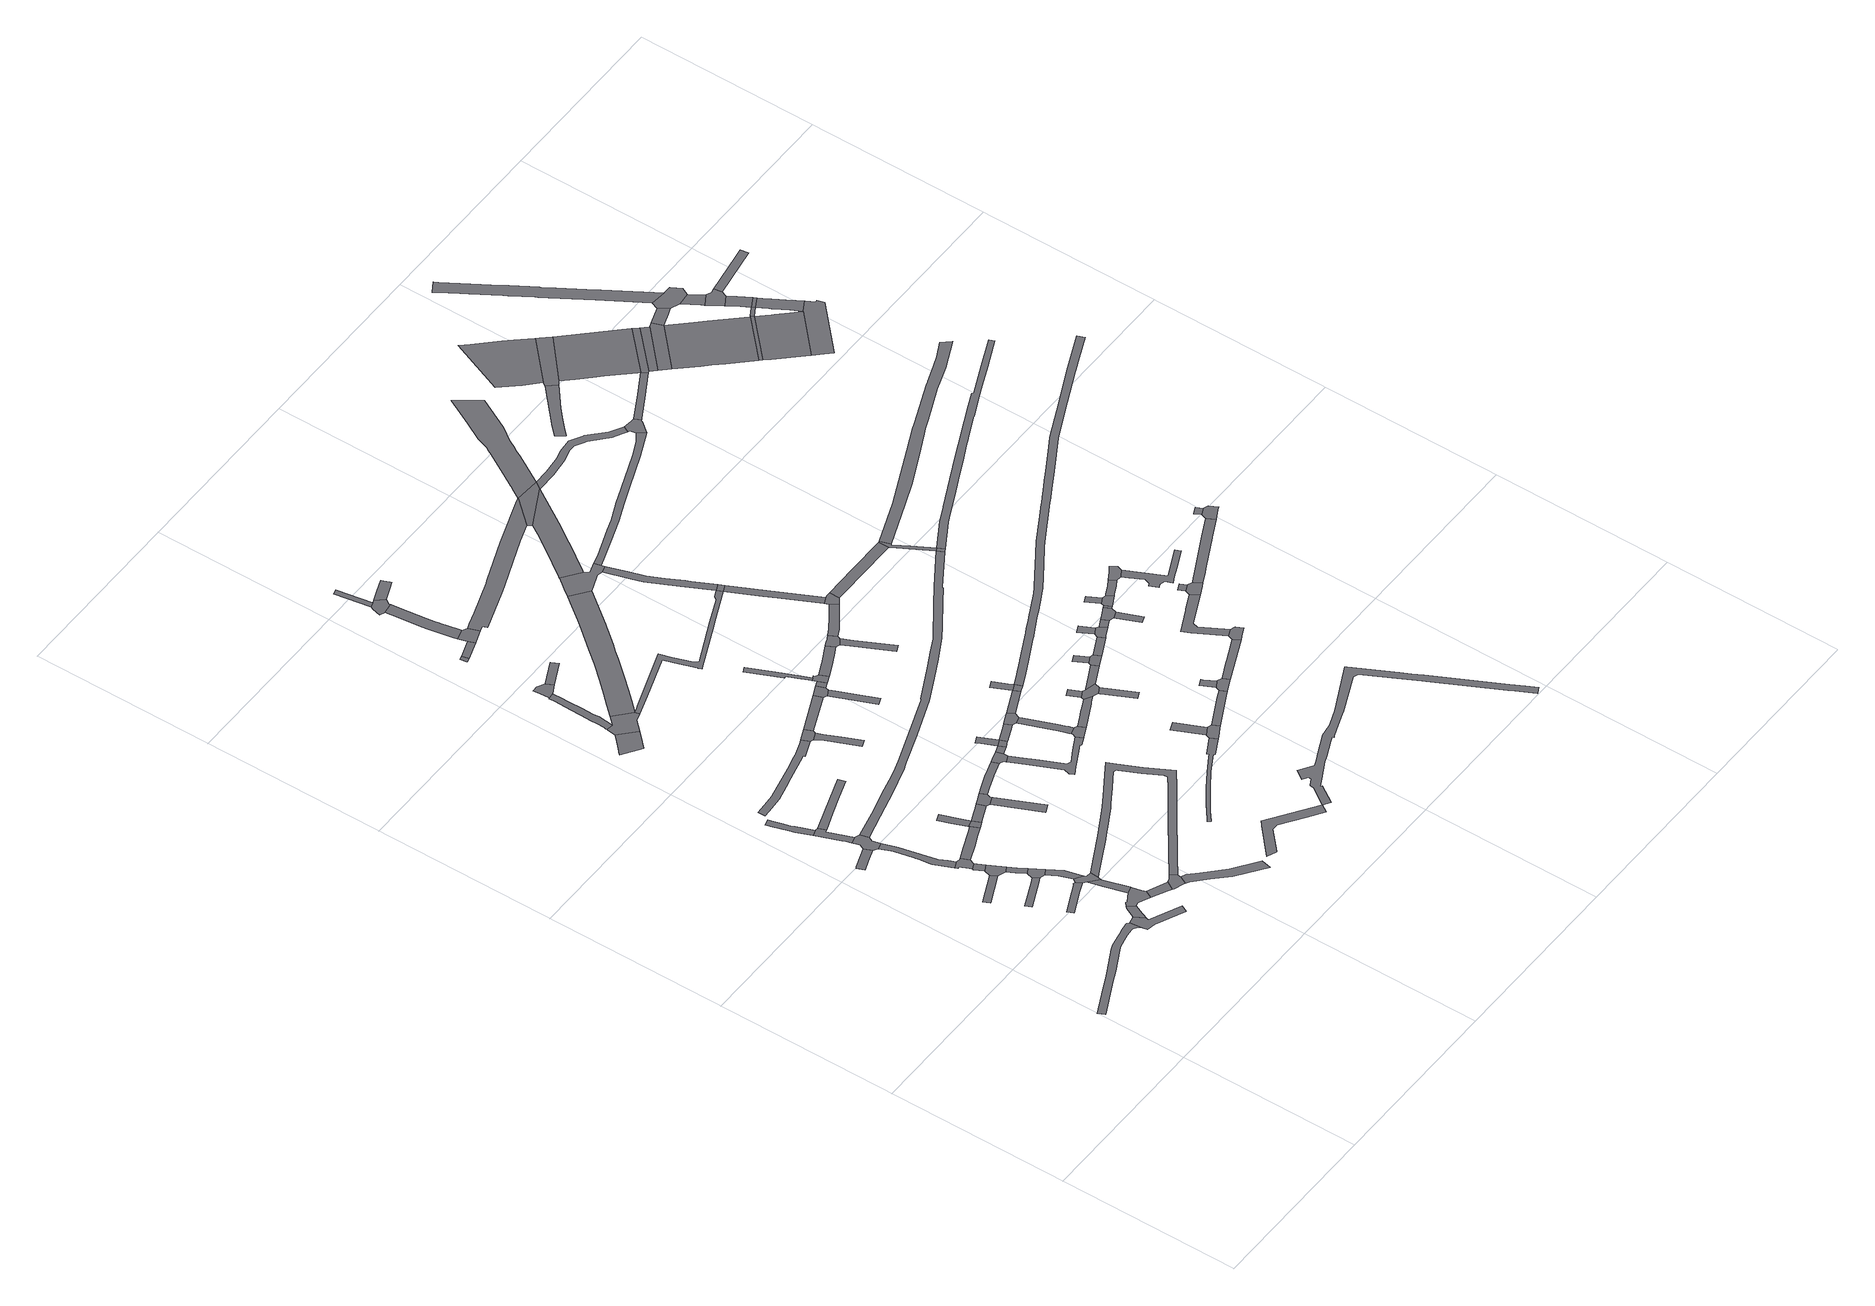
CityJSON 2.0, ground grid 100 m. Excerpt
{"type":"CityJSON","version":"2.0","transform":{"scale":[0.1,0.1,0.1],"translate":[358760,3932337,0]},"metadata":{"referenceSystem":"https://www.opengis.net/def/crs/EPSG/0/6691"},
"CityObjects":{
"road1":{"type":"Road","attributes":{"RoadStructureAttribute.sectionType":"1"},"geometry":[{"type":"MultiSurface","lod":"1","boundaries":[[[0,1,2,3,4,5,6,7,8,9,10,11,12,13,14,15,16,17,18,19,20,21,22,23,24]]]}]},
"road2":{"type":"Road","geometry":[{"type":"MultiSurface","lod":"1","boundaries":[[[25,26,27,28,29,30]]]}]},
"road3":{"type":"Road","attributes":{"RoadStructureAttribute.sectionType":"1"},"geometry":[{"type":"MultiSurface","lod":"1","boundaries":[[[31,32,33,34]]]}]},
"road4":{"type":"Road","attributes":{"RoadStructureAttribute.sectionType":"1"},"geometry":[{"type":"MultiSurface","lod":"1","boundaries":[[[35,36,37,38,39,40]]]}]},
"road5":{"type":"Road","attributes":{"RoadStructureAttribute.sectionType":"1"},"geometry":[{"type":"MultiSurface","lod":"1","boundaries":[[[41,42,43,44,45,46,47,48,49]]]}]},
"road6":{"type":"Road","attributes":{"RoadStructureAttribute.sectionType":"1"},"geometry":[{"type":"MultiSurface","lod":"1","boundaries":[[[50,51,52,53,54,55,56]]]}]},
"road7":{"type":"Road","attributes":{"RoadStructureAttribute.sectionType":"1"},"geometry":[{"type":"MultiSurface","lod":"1","boundaries":[[[57,58,59,60,61,62,63,64,65,66,67,68]]]}]},
"road8":{"type":"Road","geometry":[{"type":"MultiSurface","lod":"1","boundaries":[[[69,70,71,53,52,11,10,72,73,74]]]}]},
"road9":{"type":"Road","geometry":[{"type":"MultiSurface","lod":"1","boundaries":[[[62,61,75,76,77,78,79,80,81,82]]]}]},
"road10":{"type":"Road","geometry":[{"type":"MultiSurface","lod":"1","boundaries":[[[83,79,78,84,25,30,85,86,87,88,89]]]}]},
"road11":{"type":"Road","attributes":{"RoadStructureAttribute.sectionType":"1"},"geometry":[{"type":"MultiSurface","lod":"1","boundaries":[[[90,91,92,93,94,95,96,97,98,99,100,101,102,103,104,105,106,107,86,85]]]}]},
"road12":{"type":"Road","geometry":[{"type":"MultiSurface","lod":"1","boundaries":[[[108,109,110,111,112,100,99,113,114,115,116,117]]]}]},
"road13":{"type":"Road","attributes":{"RoadStructureAttribute.sectionType":"1"},"geometry":[{"type":"MultiSurface","lod":"1","boundaries":[[[118,119,120,121,122,108,117]]]}]},
"road14":{"type":"Road","geometry":[{"type":"MultiSurface","lod":"1","boundaries":[[[34,33,123,124,121,120]]]}]},
"road15":{"type":"Road","attributes":{"RoadStructureAttribute.sectionType":"1"},"geometry":[{"type":"MultiSurface","lod":"1","boundaries":[[[125,126,124,123,127,128]]]}]},
"road16":{"type":"Road","geometry":[{"type":"MultiSurface","lod":"1","boundaries":[[[129,130,131,132,133,50,56,134,135,136,137]]]}]},
"road17":{"type":"Road","geometry":[{"type":"MultiSurface","lod":"1","boundaries":[[[39,138,139,125,128,40]]]}]},
"road18":{"type":"Road","attributes":{"RoadStructureAttribute.sectionType":"1"},"geometry":[{"type":"MultiSurface","lod":"1","boundaries":[[[138,140,141,142,143,139]]]}]},
"road19":{"type":"Road","geometry":[{"type":"MultiSurface","lod":"1","boundaries":[[[144,145,146,147,148,142,141,149,49,48,150]]]}]},
"road20":{"type":"Road","attributes":{"RoadStructureAttribute.sectionType":"1"},"geometry":[{"type":"MultiSurface","lod":"1","boundaries":[[[151,131,130,152,153,154,144,150]]]}]},
"road21":{"type":"Road","attributes":{"RoadStructureAttribute.sectionType":"1"},"geometry":[{"type":"MultiSurface","lod":"1","boundaries":[[[136,155,156,157,158,137]]]}]},
"road22":{"type":"Road","attributes":{"RoadStructureAttribute.sectionType":"1"},"geometry":[{"type":"MultiSurface","lod":"1","boundaries":[[[159,160,161,162,163,164,165,110,109]]]}]},
"road23":{"type":"Road","attributes":{"RoadStructureAttribute.sectionType":"1"},"geometry":[{"type":"MultiSurface","lod":"1","boundaries":[[[81,166,167,168,169,170,82]]]}]},
"road24":{"type":"Road","geometry":[{"type":"MultiSurface","lod":"1","boundaries":[[[171,172,157,156,173,174,175,176,177]]]}]},
"road25":{"type":"Road","attributes":{"RoadStructureAttribute.sectionType":"1"},"geometry":[{"type":"MultiSurface","lod":"1","boundaries":[[[178,179,180,181,182,183,184]]]}]},
"road26":{"type":"Road","attributes":{"RoadStructureAttribute.sectionType":"1"},"geometry":[{"type":"MultiSurface","lod":"1","boundaries":[[[185,186,187,188,189,190]]]}]},
"road27":{"type":"Road","geometry":[{"type":"MultiSurface","lod":"1","boundaries":[[[191,190,189,162,161]]]}]},
"road28":{"type":"Road","attributes":{"RoadStructureAttribute.sectionType":"1"},"geometry":[{"type":"MultiSurface","lod":"1","boundaries":[[[192,193,194,195,196,197,198,199,200,201,202,203,204,205,206,207,208,209,210,211,212,213,214,215]]]}]},
"road29":{"type":"Road","attributes":{"RoadStructureAttribute.sectionType":"1"},"geometry":[{"type":"MultiSurface","lod":"1","boundaries":[[[216,217,218,219,190,191,220,221,222,223,224,225]]]}]},
"road30":{"type":"Road","attributes":{"RoadStructureAttribute.sectionType":"1"},"geometry":[{"type":"MultiSurface","lod":"1","boundaries":[[[226,227,228,229,176,175,230,231,232,233]]]}]},
"road31":{"type":"Road","geometry":[{"type":"MultiSurface","lod":"1","boundaries":[[[234,235,180,179,236,237,238,239,240]]]}]},
"road32":{"type":"Road","attributes":{"RoadStructureAttribute.sectionType":"1"},"geometry":[{"type":"MultiSurface","lod":"1","boundaries":[[[241,242,243,244,245,246,247,248,249,250,251,252,253,254,255,256,257,258,259,234,240]]]}]},
"road33":{"type":"Road","geometry":[{"type":"MultiSurface","lod":"1","boundaries":[[[260,261,262,263,216,225,264,265,266]]]}]},
"road34":{"type":"Road","attributes":{"RoadStructureAttribute.sectionType":"1"},"geometry":[{"type":"MultiSurface","lod":"1","boundaries":[[[265,267,268,269,270,271,272,266]]]}]},
"road35":{"type":"Road","geometry":[{"type":"MultiSurface","lod":"1","boundaries":[[[273,274,248,247,275,276,277,278]]]}]},
"road36":{"type":"Road","attributes":{"RoadStructureAttribute.sectionType":"1"},"geometry":[{"type":"MultiSurface","lod":"1","boundaries":[[[279,280,281,282,283,284,285,286,287,288,289,290,291,292,293,294,295,296,297,298,146,145,299,300,301,302,303,304,305,306,307,308,309,310,311,312,313,314,315,316,317,318,319,171,177]]]}]},
"road37":{"type":"Road","geometry":[{"type":"MultiSurface","lod":"1","boundaries":[[[320,321,322,323,324]]]}]},
"road38":{"type":"Road","geometry":[{"type":"MultiSurface","lod":"1","boundaries":[[[214,325,326,327,328,215]]]}]},
"road39":{"type":"Road","geometry":[{"type":"MultiSurface","lod":"1","boundaries":[[[276,329,330,277]]]}]},
"road40":{"type":"Road","attributes":{"RoadStructureAttribute.sectionType":"1"},"geometry":[{"type":"MultiSurface","lod":"1","boundaries":[[[331,332,333,334,262,261,335,336,337,338,339,340,341]]]}]},
"road41":{"type":"Road","attributes":{"RoadStructureAttribute.sectionType":"1"},"geometry":[{"type":"MultiSurface","lod":"1","boundaries":[[[325,342,343,344,345,346,326]]]}]},
"road42":{"type":"Road","attributes":{"RoadStructureAttribute.sectionType":"1"},"geometry":[{"type":"MultiSurface","lod":"1","boundaries":[[[323,347,348,349,324]]]}]},
"road43":{"type":"Road","geometry":[{"type":"MultiSurface","lod":"1","boundaries":[[[350,351,349,348,352,353]]]}]},
"road44":{"type":"Road","attributes":{"RoadStructureAttribute.sectionType":"1"},"geometry":[{"type":"MultiSurface","lod":"1","boundaries":[[[350,354,355,356,357,358,359,360,361,362,363,364,365,366,351]]]}]},
"road45":{"type":"Road","attributes":{"RoadStructureAttribute.sectionType":"1"},"geometry":[{"type":"MultiSurface","lod":"1","boundaries":[[[328,327,367,368]]]}]},
"road46":{"type":"Road","geometry":[{"type":"MultiSurface","lod":"1","boundaries":[[[369,370,371,372,331,341,373,374]]]}]},
"road47":{"type":"Road","geometry":[{"type":"MultiSurface","lod":"1","boundaries":[[[375,376,377,361,360,378,379,380,381]]]}]},
"road48":{"type":"Road","attributes":{"RoadStructureAttribute.sectionType":"1"},"geometry":[{"type":"MultiSurface","lod":"1","boundaries":[[[382,383,384,385,386,387,388,389,390,391,392,393]]]}]},
"road49":{"type":"Road","attributes":{"RoadStructureAttribute.sectionType":"1"},"geometry":[{"type":"MultiSurface","lod":"1","boundaries":[[[394,395,375,381]]]}]},
"road50":{"type":"Road","attributes":{"RoadStructureAttribute.sectionType":"1"},"geometry":[{"type":"MultiSurface","lod":"1","boundaries":[[[396,397,398,399,400,401,402,403,404,405,239,238,406,407,408,409,410,411,412,413,414,415,416,417,418,419,420]]]}]},
"road51":{"type":"Road","attributes":{"RoadStructureAttribute.sectionType":"1"},"geometry":[{"type":"MultiSurface","lod":"1","boundaries":[[[421,371,370,422,423,424,425]]]}]},
"road52":{"type":"Road","attributes":{"RoadStructureAttribute.sectionType":"1"},"geometry":[{"type":"MultiSurface","lod":"1","boundaries":[[[426,427,428,429,430,425]]]}]},
"road53":{"type":"Road","geometry":[{"type":"MultiSurface","lod":"1","boundaries":[[[425,424,431,426]]]}]},
"road54":{"type":"Road","attributes":{"RoadStructureAttribute.sectionType":"1"},"geometry":[{"type":"MultiSurface","lod":"1","boundaries":[[[432,433,434,435,436,437,438,439,380,379]]]}]},
"road55":{"type":"Road","geometry":[{"type":"MultiSurface","lod":"1","boundaries":[[[440,441,442,443,444,445,446,447,369,374,448,449,450,451,452,453,454,455,456,457,458]]]}]},
"road56":{"type":"Road","geometry":[{"type":"MultiSurface","lod":"1","boundaries":[[[367,459,460,461,462,368]]]}]},
"road57":{"type":"Road","attributes":{"RoadStructureAttribute.sectionType":"1"},"geometry":[{"type":"MultiSurface","lod":"1","boundaries":[[[459,463,464,465,466,467,468,460]]]}]},
"road58":{"type":"Road","attributes":{"RoadStructureAttribute.sectionType":"1"},"geometry":[{"type":"MultiSurface","lod":"1","boundaries":[[[469,470,471,472,473,474,475,476,477,478,479,480,481,482,483,484,485,486,487,488,489,238,237]]]}]},
"road59":{"type":"Road","attributes":{"RoadStructureAttribute.sectionType":"1"},"geometry":[{"type":"MultiSurface","lod":"1","boundaries":[[[431,490,491,492,493,494,495,496,497,426]]]}]},
"road60":{"type":"Road","attributes":{"RoadStructureAttribute.sectionType":"1"},"geometry":[{"type":"MultiSurface","lod":"1","boundaries":[[[498,499,500,501,502,503,504,505,506,507,508]]]}]},
"road61":{"type":"Road","attributes":{"RoadStructureAttribute.sectionType":"1"},"geometry":[{"type":"MultiSurface","lod":"1","boundaries":[[[509,510,511,512,513,514,515,516,517,518,519,520,521,522,523,524,525,526]]]}]},
"road62":{"type":"Road","attributes":{"RoadStructureAttribute.sectionType":"1"},"geometry":[{"type":"MultiSurface","lod":"1","boundaries":[[[462,461,527,528]]]}]},
"road63":{"type":"Road","geometry":[{"type":"MultiSurface","lod":"1","boundaries":[[[529,530,498,508,528,527,531,532]]]}]},
"road64":{"type":"Road","attributes":{"RoadStructureAttribute.sectionType":"1"},"geometry":[{"type":"MultiSurface","lod":"1","boundaries":[[[533,534,535,536,537,538,539,540,541,542,543,544,545,546,547,548,549,550,551,552,553,554,555,556,557,558,559,560,561,562,563,83,89]]]}]},
"road65":{"type":"Road","geometry":[{"type":"MultiSurface","lod":"1","boundaries":[[[564,565,566,567,568,495,494]]]}]},
"road66":{"type":"Road","attributes":{"RoadStructureAttribute.sectionType":"1"},"geometry":[{"type":"MultiSurface","lod":"1","boundaries":[[[569,570,571,572,573,574,575,576,577,578,579,580,581,582,565,564]]]}]},
"road67":{"type":"Road","geometry":[{"type":"MultiSurface","lod":"1","boundaries":[[[583,576,575,584,440,458,585,586,587]]]}]},
"road68":{"type":"Road","attributes":{"RoadStructureAttribute.sectionType":"1"},"geometry":[{"type":"MultiSurface","lod":"1","boundaries":[[[531,588,589,590,591,592,593,532]]]}]},
"road69":{"type":"Road","attributes":{"RoadStructureAttribute.sectionType":"1"},"geometry":[{"type":"MultiSurface","lod":"1","boundaries":[[[567,566,594,595,596]]]}]},
"road70":{"type":"Road","attributes":{"RoadStructureAttribute.sectionType":"1"},"geometry":[{"type":"MultiSurface","lod":"1","boundaries":[[[586,597,598,599,600,601,602,603,604,605,606,587]]]}]},
"road71":{"type":"Road","attributes":{"RoadStructureAttribute.sectionType":"1"},"geometry":[{"type":"MultiSurface","lod":"1","boundaries":[[[352,607,608,609,610,611,612,613,614,615,616,617,618,619,620,621,622,623,624,625,353]]]}]},
"road72":{"type":"Road","attributes":{"RoadStructureAttribute.sectionType":"1"},"geometry":[{"type":"MultiSurface","lod":"1","boundaries":[[[626,627,628,596,629]]]}]},
"road73":{"type":"Road","geometry":[{"type":"MultiSurface","lod":"1","boundaries":[[[629,596,595,630]]]}]},
"road74":{"type":"Road","attributes":{"RoadStructureAttribute.sectionType":"1"},"geometry":[{"type":"MultiSurface","lod":"1","boundaries":[[[631,632,633,634]]]}]},
"road75":{"type":"Road","geometry":[{"type":"MultiSurface","lod":"1","boundaries":[[[635,636,637,638,639,591,590,640]]]}]},
"road76":{"type":"Road","geometry":[{"type":"MultiSurface","lod":"1","boundaries":[[[419,641,642,643,644,645,646,647,648,649,650,651,652,420]]]}]},
"road77":{"type":"Road","geometry":[{"type":"MultiSurface","lod":"1","boundaries":[[[653,654,634,633,526,525,655,656,657,658]]]}]},
"road78":{"type":"Road","attributes":{"RoadStructureAttribute.sectionType":"1"},"geometry":[{"type":"MultiSurface","lod":"1","boundaries":[[[659,660,661,662,663,664,635,640]]]}]},
"road79":{"type":"Road","attributes":{"RoadStructureAttribute.sectionType":"1"},"geometry":[{"type":"MultiSurface","lod":"1","boundaries":[[[665,666,667,668]]]}]},
"road80":{"type":"Road","geometry":[{"type":"MultiSurface","lod":"1","boundaries":[[[667,601,600,669,670,671,672,673,668]]]}]},
"road81":{"type":"Road","attributes":{"RoadStructureAttribute.sectionType":"1"},"geometry":[{"type":"MultiSurface","lod":"1","boundaries":[[[674,675,676,677,678,679,671,670]]]}]},
"road82":{"type":"Road","attributes":{"RoadStructureAttribute.sectionType":"1"},"geometry":[{"type":"MultiSurface","lod":"1","boundaries":[[[643,680,681,682,479,683,684,685,686,687,688,644]]]}]},
"road83":{"type":"Road","attributes":{"RoadStructureAttribute.sectionType":"1"},"geometry":[{"type":"MultiSurface","lod":"1","boundaries":[[[689,690,691,692,637,636,693,694,695,696,697]]]}]},
"road84":{"type":"Road","geometry":[{"type":"MultiSurface","lod":"1","boundaries":[[[683,479,478,698]]]}]},
"road85":{"type":"Road","attributes":{"RoadStructureAttribute.sectionType":"1"},"geometry":[{"type":"MultiSurface","lod":"1","boundaries":[[[699,700,673,672,701,702]]]}]},
"road86":{"type":"Road","attributes":{"RoadStructureAttribute.sectionType":"1"},"geometry":[{"type":"MultiSurface","lod":"1","boundaries":[[[703,704,705,706,653,658]]]}]},
"road87":{"type":"Road","attributes":{"RoadStructureAttribute.sectionType":"1"},"geometry":[{"type":"MultiSurface","lod":"1","boundaries":[[[478,707,708,709,710,711,698]]]}]},
"road88":{"type":"Road","attributes":{"RoadStructureAttribute.sectionType":"1"},"geometry":[{"type":"MultiSurface","lod":"1","boundaries":[[[649,712,713,714,715,716,717,718,719,720,721,722,723,724,725,650]]]}]},
"road89":{"type":"Road","geometry":[{"type":"MultiSurface","lod":"1","boundaries":[[[696,726,727,728,729,710,709,697]]]}]},
"road90":{"type":"Road","attributes":{"RoadStructureAttribute.sectionType":"1"},"geometry":[{"type":"MultiSurface","lod":"1","boundaries":[[[730,731,732,733]]]}]},
"road91":{"type":"Road","geometry":[{"type":"MultiSurface","lod":"1","boundaries":[[[734,733,732,702,701,735,736]]]}]},
"road92":{"type":"Road","attributes":{"RoadStructureAttribute.sectionType":"1"},"geometry":[{"type":"MultiSurface","lod":"1","boundaries":[[[737,738,739,740,741]]]}]},
"road93":{"type":"Road","attributes":{"RoadStructureAttribute.sectionType":"1"},"geometry":[{"type":"MultiSurface","lod":"1","boundaries":[[[742,743,744,745,746,747,748,749,750,751,752,753,754,755,756,757,758,759,760,761,762,763,764,393,765,766,767,768,769,770,771,772,773,774,775,776,777,778,779,780,781,782,783,784,785]]]}]},
"road94":{"type":"Road","geometry":[{"type":"MultiSurface","lod":"1","boundaries":[[[741,705,704,786,787,737]]]}]},
"road95":{"type":"Road","attributes":{"RoadStructureAttribute.sectionType":"1"},"geometry":[{"type":"MultiSurface","lod":"1","boundaries":[[[788,789,790,734,736]]]}]},
"road96":{"type":"Road","geometry":[{"type":"MultiSurface","lod":"1","boundaries":[[[720,719,791,615,614]]]}]},
"road97":{"type":"Road","attributes":{"RoadStructureAttribute.sectionType":"1"},"geometry":[{"type":"MultiSurface","lod":"1","boundaries":[[[792,793,794,795]]]}]},
"road98":{"type":"Road","geometry":[{"type":"MultiSurface","lod":"1","boundaries":[[[788,796,797,798,799,792,795,789]]]}]},
"road99":{"type":"Road","attributes":{"RoadStructureAttribute.sectionType":"1"},"geometry":[{"type":"MultiSurface","lod":"1","boundaries":[[[726,800,801,802,803,804,727]]]}]},
"road100":{"type":"Road","attributes":{"RoadStructureAttribute.sectionType":"1"},"geometry":[{"type":"MultiSurface","lod":"1","boundaries":[[[805,806,807,787,786,808,809,810]]]}]},
"road101":{"type":"Road","attributes":{"RoadStructureAttribute.sectionType":"1"},"geometry":[{"type":"MultiSurface","lod":"1","boundaries":[[[799,798,811,812]]]}]},
"road102":{"type":"Road","attributes":{"RoadStructureAttribute.sectionType":"1"},"geometry":[{"type":"MultiSurface","lod":"1","boundaries":[[[813,814,815,816,817,818,819,820,821,822,823,824,825,826,827,828,829,646,645]]]}]},
"road103":{"type":"Road","geometry":[{"type":"MultiSurface","lod":"1","boundaries":[[[811,830,831,832,833,834,812]]]}]},
"road104":{"type":"Road","attributes":{"RoadStructureAttribute.sectionType":"1"},"geometry":[{"type":"MultiSurface","lod":"1","boundaries":[[[830,835,836,831]]]}]},
"road105":{"type":"Road","attributes":{"RoadStructureAttribute.sectionType":"1"},"geometry":[{"type":"MultiSurface","lod":"1","boundaries":[[[833,832,837,838]]]}]},
"road106":{"type":"Road","attributes":{"RoadStructureAttribute.sectionType":"1"},"geometry":[{"type":"MultiSurface","lod":"1","boundaries":[[[839,840,841,842]]]}]},
"road107":{"type":"Road","geometry":[{"type":"MultiSurface","lod":"1","boundaries":[[[809,843,844,845,846,847,810]]]}]},
"road108":{"type":"Road","geometry":[{"type":"MultiSurface","lod":"1","boundaries":[[[837,848,849,842,841,838]]]}]},
"road109":{"type":"Road","attributes":{"RoadStructureAttribute.sectionType":"1"},"geometry":[{"type":"MultiSurface","lod":"1","boundaries":[[[850,851,852,853,854,855,856,857,847,846,858,859,860,861,862,863,864]]]}]},
"road110":{"type":"Road","attributes":{"RoadStructureAttribute.sectionType":"1"},"geometry":[{"type":"MultiSurface","lod":"1","boundaries":[[[865,866,867,868,869,870,871,872,873,874,875,876,877,878,615,791,879,880,881,882,883,884,885,886,887,888,889]]]}]},
"road111":{"type":"Road","geometry":[{"type":"MultiSurface","lod":"1","boundaries":[[[890,549,891,892,893,894,895,803,802,896]]]}]},
"road112":{"type":"Road","geometry":[{"type":"MultiSurface","lod":"1","boundaries":[[[548,897,891,549]]]}]},
"road113":{"type":"Road","attributes":{"RoadStructureAttribute.sectionType":"1"},"geometry":[{"type":"MultiSurface","lod":"1","boundaries":[[[898,899,900,849,848,901,902,903,904]]]}]},
"road114":{"type":"Road","attributes":{"RoadStructureAttribute.sectionType":"1"},"geometry":[{"type":"MultiSurface","lod":"1","boundaries":[[[905,906,907,908,909,910,911,912,913,914,915,916,917,918,919,920,921,922,923,924,791,719]]]}]},
"road115":{"type":"Road","geometry":[{"type":"MultiSurface","lod":"1","boundaries":[[[904,925,926,927,928,929,898]]]}]},
"road116":{"type":"Road","geometry":[{"type":"MultiSurface","lod":"1","boundaries":[[[930,931,932,933]]]}]},
"road117":{"type":"Road","geometry":[{"type":"MultiSurface","lod":"1","boundaries":[[[863,934,935,936,937,938,930,933,864]]]}]},
"road118":{"type":"Road","attributes":{"RoadStructureAttribute.sectionType":"1"},"geometry":[{"type":"MultiSurface","lod":"1","boundaries":[[[939,940,941,942,943,944,945,946,947,948,949,950,951,952,926,925]]]}]},
"road119":{"type":"Road","attributes":{"RoadStructureAttribute.sectionType":"1"},"geometry":[{"type":"MultiSurface","lod":"1","boundaries":[[[953,954,955,956,957,958,959,960,961]]]}]},
"road120":{"type":"Road","geometry":[{"type":"MultiSurface","lod":"1","boundaries":[[[962,963,915,914,964,965,821,820,966,967,968]]]}]},
"road121":{"type":"Road","attributes":{"RoadStructureAttribute.sectionType":"1"},"geometry":[{"type":"MultiSurface","lod":"1","boundaries":[[[969,970,971,972,973,938,937,974,975,976,977,978]]]}]},
"road122":{"type":"Road","attributes":{"RoadStructureAttribute.sectionType":"1"},"geometry":[{"type":"MultiSurface","lod":"1","boundaries":[[[979,980,981,982,983,984,985,986,987,988,989,990,991,992,993,994,995,996,997,998,999,1000,1001,1002,1003,1004,1005,1006,1007,1008,1009,1010,1011,1012,1013,1014,1015,1016,1017,1018,1019,1020,1021,1022,1023,1024,1025,1026,1027,1028,1029,1030,1031,1032,1033,629,630]]]}]},
"road123":{"type":"Road","attributes":{"RoadStructureAttribute.sectionType":"1"},"geometry":[{"type":"MultiSurface","lod":"1","boundaries":[[[1034,1035,1036,1037,1038,1039,962,968]]]}]},
"road124":{"type":"Road","attributes":{"function":"2","RoadStructureAttribute.sectionType":"1"},"geometry":[{"type":"MultiSurface","lod":"1","boundaries":[[[1040,1041,1042,1043,1044,1045,1046,1047]]]}]},
"road125":{"type":"Road","geometry":[{"type":"MultiSurface","lod":"1","boundaries":[[[1041,953,961,1048,1049,1050,1051,1052,1042]]]}]},
"road126":{"type":"Road","geometry":[{"type":"MultiSurface","lod":"1","boundaries":[[[1053,1054,1055,1056]]]}]},
"road127":{"type":"Road","attributes":{"RoadStructureAttribute.sectionType":"1"},"geometry":[{"type":"MultiSurface","lod":"1","boundaries":[[[1057,1058,1059,1060,1061,1062,1063,1064,1065,1066,895,894,1067,1068,1069,1070,1071,1072,1073,1074,1075,1076,1077,1078,1079]]]}]},
"road128":{"type":"Road","geometry":[{"type":"MultiSurface","lod":"1","boundaries":[[[1080,1056,1055,969,978,1081,1082,1083]]]}]},
"road129":{"type":"Road","attributes":{"function":"2","RoadStructureAttribute.sectionType":"1"},"geometry":[{"type":"MultiSurface","lod":"1","boundaries":[[[1084,1085,1050,1049,1086,1087,1088,1089,1037]]]}]},
"road130":{"type":"Road","attributes":{"RoadStructureAttribute.sectionType":"1"},"geometry":[{"type":"MultiSurface","lod":"1","boundaries":[[[1090,1091,1092,1093,1094,1095,1096,1097,1098,1099,1100,1101,1102,1103,1104,1105,891,897,1106,1107,1108,1109,1110,1111,1112,1113,1114,1115,1116,1117,1118,1119,1120,1121,1122]]]}]},
"road131":{"type":"Road","geometry":[{"type":"MultiSurface","lod":"1","boundaries":[[[1036,1123,1124,1084,1037]]]}]},
"road132":{"type":"Road","attributes":{"RoadStructureAttribute.sectionType":"1"},"geometry":[{"type":"MultiSurface","lod":"1","boundaries":[[[1124,1123,1125,1126]]]}]},
"road133":{"type":"Road","geometry":[{"type":"MultiSurface","lod":"1","boundaries":[[[1125,1127,1128,1129,1126]]]}]},
"road134":{"type":"Road","attributes":{"function":"2","RoadStructureAttribute.sectionType":"1"},"geometry":[{"type":"MultiSurface","lod":"1","boundaries":[[[1130,1131,1128,1127,1132,1133,1134,1135,1136]]]}]},
"road135":{"type":"Road","attributes":{"RoadStructureAttribute.sectionType":"1"},"geometry":[{"type":"MultiSurface","lod":"1","boundaries":[[[1137,1138,1139,1140,1141,1142,1143,1144,1145,1146,1147,1148,1149,1150,1151,1152,1153,1154,1155,1156,1157,1158,1159,1160,1161]]]}]},
"road136":{"type":"Road","attributes":{"RoadStructureAttribute.sectionType":"1"},"geometry":[{"type":"MultiSurface","lod":"1","boundaries":[[[1162,1163,1164,1165,1129,1128]]]}]},
"road137":{"type":"Road","geometry":[{"type":"MultiSurface","lod":"1","boundaries":[[[1135,1166,1167,1168,1136]]]}]},
"road138":{"type":"Road","attributes":{"function":"2","RoadStructureAttribute.sectionType":"1"},"geometry":[{"type":"MultiSurface","lod":"1","boundaries":[[[1169,1170,1171,1167,1166,1172,1173,1174,1175,1176]]]}]},
"road139":{"type":"Road","geometry":[{"type":"MultiSurface","lod":"1","boundaries":[[[1161,1160,1164,1163,1177,1178,1179,1180]]]}]},
"road140":{"type":"Road","attributes":{"RoadStructureAttribute.sectionType":"1"},"geometry":[{"type":"MultiSurface","lod":"1","boundaries":[[[1177,1181,1182,1183,1184,1185,1178]]]}]},
"road141":{"type":"Road","geometry":[{"type":"MultiSurface","lod":"1","boundaries":[[[1175,1186,1187,1188,1189,1190,1191,1176]]]}]},
"road142":{"type":"Road","attributes":{"RoadStructureAttribute.sectionType":"1"},"geometry":[{"type":"MultiSurface","lod":"1","boundaries":[[[1192,1193,1168,1167,1194,1195]]]}]},
"road143":{"type":"Road","geometry":[{"type":"MultiSurface","lod":"1","boundaries":[[[1196,1184,1183,1197,1198,1199,1200]]]}]},
"road144":{"type":"Road","attributes":{"RoadStructureAttribute.sectionType":"1"},"geometry":[{"type":"MultiSurface","lod":"1","boundaries":[[[1201,1202,1198,1197,1203,1192]]]}]},
"road145":{"type":"Road","geometry":[{"type":"MultiSurface","lod":"1","boundaries":[[[1201,1192,1195,1204]]]}]},
"road146":{"type":"Road","attributes":{"RoadStructureAttribute.sectionType":"1"},"geometry":[{"type":"MultiSurface","lod":"1","boundaries":[[[1205,1206,1207,1208,1176,1191,1209,1210,1211,1212,1204,1195]]]}]},
"road147":{"type":"Road","attributes":{"RoadStructureAttribute.sectionType":"1"},"geometry":[{"type":"MultiSurface","lod":"1","boundaries":[[[1199,1213,1214,1215,1216,1200]]]}]}
},
"vertices":[
[46,483,0],[196,555,0],[245,579,0],[276,593,0],[402,658,0],[425,668,0],[503,684,0],[540,689,0],[554,690,0],[569,678,0],[586,662,0],[579,723,0],[566,734,0],[559,733,0],[510,725,0],[509,725,0],[480,720,0],[413,706,0],[385,694,0],[258,629,0],[227,614,0],[166,585,0],[25,517,0],[0,504,0],[18,467,0],
[240,2044,0],[125,2002,0],[117,1999,0],[133,1956,0],[187,1976,0],[258,2002,0],
[285,1377,0],[301,1341,0],[467,1416,0],[446,1450,0],
[520,1259,0],[381,1198,0],[396,1165,0],[543,1230,0],[573,1246,0],[551,1276,0],
[632,1091,0],[629,1088,0],[581,1066,0],[463,1012,0],[479,978,0],[610,1038,0],[655,1057,0],[664,1060,0],[644,1090,0],
[656,798,0],[646,790,0],[620,732,0],[648,678,0],[659,703,0],[663,711,0],[687,763,0],
[100,2519,0],[110,2482,0],[132,2408,0],[143,2373,0],[175,2291,0],[207,2302,0],[183,2371,0],[173,2396,0],[165,2417,0],[155,2452,0],[143,2491,0],[133,2527,0],
[796,547,0],[813,583,0],[645,662,0],[589,647,0],[591,628,0],[639,620,0],
[194,2241,0],[227,2158,0],[234,2140,0],[241,2113,0],[280,2123,0],[230,2255,0],[244,2260,0],[228,2300,0],
[307,2110,0],[253,2071,0],[283,1986,0],[319,1998,0],[309,2032,0],[307,2040,0],[320,2066,0],
[307,1928,0],[308,1925,0],[311,1915,0],[334,1810,0],[335,1803,0],[339,1787,0],[347,1723,0],[348,1715,0],[372,1661,0],[392,1616,0],[429,1633,0],[412,1670,0],[392,1714,0],[389,1723,0],[377,1773,0],[345,1912,0],[343,1922,0],[342,1924,0],
[466,1556,0],[477,1584,0],[457,1630,0],[448,1626,0],[436,1630,0],[399,1599,0],[404,1601,0],[407,1602,0],[429,1554,0],[434,1542,0],
[436,1538,0],[430,1535,0],[457,1486,0],[493,1505,0],[472,1544,0],
[510,1402,0],[540,1418,0],
[590,1330,0],[563,1375,0],[534,1358,0],[561,1312,0],
[786,802,0],[773,854,0],[734,843,0],[685,813,0],[676,816,0],[709,768,0],[730,758,0],[772,738,0],[792,779,0],
[602,1239,0],[633,1258,0],
[636,1179,0],[661,1110,0],[703,1084,0],[680,1179,0],
[732,1001,0],[736,1019,0],[738,1066,0],[710,1069,0],[704,1083,0],[645,1090,0],[680,1045,0],
[699,967,0],[772,855,0],[772,857,0],[732,996,0],
[854,697,0],[875,684,0],[902,730,0],[899,731,0],
[560,1619,0],[629,1648,0],[675,1668,0],[655,1714,0],[629,1702,0],[609,1694,0],[524,1658,0],
[349,2300,0],[454,2335,0],[557,2370,0],[544,2408,0],[347,2341,0],
[943,752,0],[920,735,0],[883,679,0],[936,660,0],[943,657,0],[965,699,0],[967,719,0],
[239,3344,0],[257,3364,0],[170,3445,0],[120,3394,0],[81,3357,0],[77,3352,0],[177,3282,0],
[673,1779,0],[634,1881,0],[597,1867,0],[622,1799,0],[652,1720,0],[691,1730,0],
[711,1684,0],
[642,2697,0],[641,2697,0],[616,2688,0],[567,2669,0],[560,2668,0],[524,2659,0],[464,2645,0],[379,2625,0],[271,2602,0],[228,2598,0],[147,2592,0],[150,2552,0],[207,2556,0],[277,2562,0],[388,2586,0],[420,2595,0],[421,2597,0],[570,2632,0],[576,2633,0],[580,2623,0],[581,2623,0],[636,2644,0],[673,2659,0],[654,2703,0],
[797,1775,0],[769,1763,0],[740,1751,0],[696,1732,0],[716,1686,0],[790,1718,0],[797,1721,0],[805,1725,0],[810,1727,0],[811,1727,0],
[1276,441,0],[1144,538,0],[1042,638,0],[993,687,0],[964,646,0],[1035,576,0],[1112,500,0],[1265,387,0],
[178,3498,0],[176,3489,0],[309,3416,0],[353,3430,0],[346,3454,0],[258,3537,0],[216,3493,0],
[227,3581,0],[222,3609,0],[221,3681,0],[220,3747,0],[221,3808,0],[219,3828,0],[219,3845,0],[190,3843,0],[187,3842,0],[184,3841,0],[185,3837,0],[185,3833,0],[186,3808,0],[185,3747,0],[181,3618,0],[181,3599,0],[182,3555,0],[180,3517,0],[179,3506,0],
[869,1749,0],[876,1767,0],[860,1803,0],[814,1783,0],[819,1724,0],[830,1720,0],[873,1740,0],
[831,1718,0],[831,1717,0],[941,1471,0],[987,1491,0],[883,1717,0],[875,1735,0],
[184,3933,0],[187,3894,0],[219,3846,0],[273,3873,0],[253,3913,0],[213,3935,0],
[1059,786,0],[1060,787,0],[1076,798,0],[1151,852,0],[1207,893,0],[1257,929,0],[1276,942,0],[1433,1054,0],[1528,1122,0],[1452,1265,0],[1396,1382,0],[1375,1427,0],[1306,1384,0],[1189,1311,0],[1126,1271,0],[1068,1240,0],[1017,1212,0],[959,1180,0],[942,1171,0],[759,1077,0],[757,1031,0],[830,1069,0],[961,1136,0],[987,1150,0],[1033,1175,0],[1072,1197,0],[1145,1236,0],[1166,1249,0],[1257,1306,0],[1345,1362,0],[1364,1356,0],[1367,1350,0],[1416,1247,0],[1466,1151,0],[1468,1130,0],[1409,1087,0],[1253,975,0],[1221,952,0],[1182,924,0],[1128,885,0],[1065,840,0],
[166,4342,0],[150,4337,0],[155,4300,0],[182,4307,0],[172,4344,0],
[691,2654,0],[733,2672,0],[738,2687,0],[719,2731,0],
[403,3936,0],[383,3976,0],
[1063,1877,0],[980,1851,0],[976,1850,0],[900,1821,0],[883,1770,0],[913,1783,0],[992,1813,0],[995,1814,0],[1001,1816,0],[1053,1832,0],[1075,1839,0],
[712,2621,0],[790,2438,0],[827,2453,0],[783,2557,0],[747,2639,0],
[196,4312,0],[281,4340,0],[268,4377,0],
[313,4441,0],[255,4426,0],[359,4367,0],[339,4427,0],
[307,4462,0],[289,4554,0],[289,4558,0],[284,4583,0],[278,4626,0],[266,4724,0],[254,4817,0],[196,4808,0],[200,4774,0],[206,4725,0],[220,4612,0],[225,4575,0],[249,4450,0],
[945,2777,0],[929,2823,0],
[1141,1836,0],[1142,1858,0],[1129,1898,0],[1079,1882,0],[1101,1829,0],[1105,1819,0],
[188,4886,0],[179,4867,0],[169,4822,0],[253,4827,0],[269,4854,0],[229,4900,0],[215,4891,0],
[1489,599,0],[1471,584,0],[1465,579,0],[1315,442,0],[1366,420,0],[1367,422,0],[1476,521,0],[1512,521,0],[1513,521,0],[1633,438,0],[1716,380,0],[1744,422,0],
[180,5088,0],[154,5079,0],
[746,4107,0],[686,4029,0],[648,3982,0],[623,3952,0],[558,3873,0],[497,3800,0],[484,3785,0],[428,3721,0],[361,3647,0],[311,3593,0],[366,3476,0],[375,3485,0],[400,3512,0],[446,3562,0],[516,3640,0],[588,3722,0],[622,3763,0],[652,3798,0],[716,3876,0],[728,3889,0],[739,3904,0],[780,3955,0],[841,4034,0],[881,4086,0],[785,4158,0],
[1154,1906,0],[1152,1864,0],[1170,1869,0],[1183,1875,0],[1166,1912,0],
[1203,1928,0],[1158,2028,0],[1153,2026,0],[1121,2012,0],[1133,1986,0],
[1217,1891,0],
[299,4867,0],[334,4881,0],[377,4898,0],[373,4908,0],[372,4911,0],[372,4912,0],[357,4949,0],[286,4921,0],
[1428,1643,0],[1349,1602,0],[1284,1564,0],[1283,1564,0],[1261,1572,0],[1205,1696,0],[1197,1713,0],[1163,1787,0],[1122,1781,0],[1152,1715,0],[1153,1714,0],[1223,1559,0],[1212,1526,0],[1225,1502,0],[1268,1526,0],[1361,1576,0],[1399,1596,0],[1404,1587,0],[1447,1608,0],
[965,2767,0],[1000,2785,0],[1005,2803,0],[988,2849,0],
[977,2740,0],[1011,2656,0],[1061,2534,0],[1098,2549,0],[1048,2672,0],[1014,2756,0],
[466,3466,0],[705,3547,0],[724,3487,0],[759,3380,0],[760,3375,0],[767,3359,0],[771,3361,0],[1040,3481,0],[1055,3488,0],[1241,3571,0],[1228,3602,0],[1192,3586,0],[1177,3567,0],[1040,3506,0],[796,3397,0],[779,3418,0],[745,3522,0],[725,3585,0],[563,3531,0],[385,3467,0],[372,3462,0],
[1220,1892,0],[1221,1893,0],[1305,1929,0],[1316,1934,0],[1318,1935,0],[1302,1972,0],[1288,1966,0],[1264,1955,0],
[1024,2892,0],[1001,2946,0],[951,3060,0],[891,3199,0],[874,3192,0],[864,3187,0],[944,3003,0],[945,3001,0],[955,3005,0],[979,2950,0],[1007,2885,0],
[1700,1066,0],[1706,1057,0],[1688,1047,0],[1604,997,0],[1515,939,0],[1433,881,0],[1386,845,0],[1351,818,0],[1339,808,0],[1349,793,0],[1402,834,0],[1444,866,0],[1526,924,0],[1614,982,0],[1715,1040,0],[1720,1031,0],[1811,1079,0],[1792,1116,0],
[1037,2817,0],[1017,2862,0],
[1038,2888,0],[1034,2897,0],[1077,2835,0],[1056,2881,0],
[464,2102,0],[632,2145,0],[694,2163,0],[775,2186,0],[826,2205,0],[998,2267,0],[1220,2349,0],[1355,2417,0],[1398,2438,0],[1469,2475,0],[1592,2539,0],[1661,2586,0],[1788,2673,0],[1866,2726,0],[1867,2731,0],[2067,2857,0],[2048,2894,0],[1850,2767,0],[1752,2699,0],[1564,2570,0],[1484,2530,0],[1389,2482,0],[1207,2390,0],[1208,2388,0],[1205,2386,0],[978,2303,0],[810,2242,0],[763,2225,0],[683,2204,0],[620,2189,0],[453,2145,0],
[1340,1927,0],[1378,1939,0],[1390,1967,0],[1369,2002,0],[1330,1985,0],
[1354,1890,0],[1396,1782,0],[1411,1742,0],[1423,1711,0],[1424,1710,0],[1432,1681,0],[1435,1673,0],[1473,1684,0],[1471,1690,0],[1467,1710,0],[1466,1710,0],[1464,1716,0],[1443,1771,0],[1384,1923,0],
[1490,1676,0],[1438,1661,0],[1465,1617,0],[1511,1639,0],[1493,1675,0],
[1146,2865,0],[1218,2902,0],[1253,2920,0],[1230,2965,0],[1139,2918,0],[1125,2911,0],
[1447,1993,0],[1523,2028,0],[1506,2064,0],
[1650,1708,0],[1659,1712,0],[1675,1720,0],[1696,1731,0],[1653,1754,0],[1613,1734,0],[1583,1720,0],[1562,1709,0],[1561,1709,0],[1546,1701,0],
[388,4377,0],[392,4366,0],[398,4352,0],[620,4428,0],[662,4442,0],[744,4473,0],[953,4554,0],[1055,4589,0],[1177,4725,0],[1167,4722,0],[1144,4714,0],[923,4639,0],[891,4627,0],[711,4557,0],[655,4536,0],[646,4532,0],[632,4527,0],[439,4461,0],[366,4436,0],
[1536,2094,0],[1496,2183,0],[1460,2167,0],[1542,2081,0],
[1559,2044,0],
[1776,1320,0],[1730,1300,0],[1801,1141,0],[1844,1165,0],
[1309,2937,0],[1316,2953,0],[1293,2996,0],[1255,2976,0],[1255,2978,0],[1275,2914,0],
[961,4114,0],[982,4123,0],[1012,4117,0],[1050,4129,0],[1046,4145,0],[1035,4182,0],[996,4170,0],[976,4165,0],[958,4188,0],[862,4260,0],[818,4201,0],[797,4175,0],
[1870,1156,0],[1854,1162,0],[1825,1086,0],[1869,1110,0],[1872,1111,0],[1889,1120,0],
[1287,2889,0],[1290,2884,0],[1332,2796,0],[1396,2665,0],[1432,2682,0],[1337,2879,0],
[1663,1854,0],[1627,1836,0],[1659,1772,0],[1695,1790,0],
[1700,1729,0],[1725,1720,0],[1761,1737,0],[1770,1767,0],[1711,1783,0],
[1730,1711,0],[1732,1707,0],[1809,1547,0],[1845,1565,0],[1778,1705,0],[1778,1706,0],
[1053,3979,0],[1072,3917,0],[1152,3755,0],[1263,3619,0],[1206,3735,0],[1195,3760,0],[1151,3849,0],[1111,3932,0],[1084,4021,0],
[1394,3058,0],[1394,3057,0],[1393,3057,0],[1332,3016,0],[1356,2974,0],[1423,3019,0],[1430,3024,0],[1493,3069,0],[1465,3109,0],
[1278,3588,0],
[1785,1820,0],[1717,1786,0],[1877,1821,0],[1859,1857,0],
[2050,1204,0],[2094,1224,0],[2077,1261,0],[2032,1241,0],
[1325,3397,0],[1356,3333,0],[1455,3130,0],[1492,3148,0],[1393,3352,0],
[965,4197,0],[1023,4278,0],[1066,4339,0],[1080,4359,0],[1139,4446,0],[1193,4527,0],[1223,4574,0],[1287,4675,0],[1073,4565,0],[1039,4513,0],[981,4427,0],[925,4347,0],[868,4268,0],[863,4261,0],
[1527,3093,0],[1526,3150,0],[1508,3150,0],[1496,3148,0],
[1864,1961,0],[1829,1943,0],[1864,1873,0],[1899,1891,0],
[1920,1886,0],[1890,1827,0],[1938,1850,0],
[2119,1305,0],[2089,1364,0],[2085,1374,0],[2049,1356,0],[2085,1283,0],
[2973,23,0],[2943,83,0],[2909,151,0],[2722,521,0],[2695,573,0],[2669,625,0],[2554,850,0],[2549,860,0],[2523,846,0],[2284,730,0],[2206,701,0],[2194,697,0],[2123,686,0],[2005,632,0],[1964,613,0],[1935,600,0],[1860,651,0],[1823,598,0],[1855,578,0],[1854,564,0],[1834,554,0],[1816,544,0],[1811,519,0],[1782,396,0],[1848,494,0],[1838,500,0],[1881,523,0],[1982,575,0],[2017,590,0],[2108,630,0],[2137,642,0],[2141,632,0],[2148,636,0],[2183,650,0],[2296,692,0],[2300,693,0],[2518,788,0],[2546,778,0],[2632,610,0],[2686,503,0],[2694,486,0],[2873,133,0],[2888,103,0],[2937,6,0],
[2166,1257,0],[2149,1294,0],
[2046,1903,0],[2029,1939,0],[1974,1912,0],
[1312,4714,0],
[2071,1980,0],[2035,2055,0],[1997,2036,0],[2036,1959,0],
[2056,1908,0],[2068,1914,0],[2107,1934,0],[2089,1969,0],
[1611,3093,0],[1688,3093,0],[1936,3093,0],[1935,3152,0],[1715,3151,0],
[2305,1365,0],[2260,1344,0],[2240,1336,0],[2297,1317,0],[2409,1367,0],[2388,1403,0],
[2150,1955,0],[2131,1991,0],
[1100,4163,0],[1215,4204,0],[1330,4244,0],[1442,4291,0],[1546,4332,0],[1740,4407,0],[1849,4457,0],[1884,4473,0],[1854,4513,0],[1836,4500,0],[1810,4481,0],[1725,4441,0],[1516,4361,0],[1427,4327,0],[1315,4279,0],[1253,4257,0],[1086,4196,0],
[2177,1947,0],[2214,1963,0],[2222,1992,0],[2204,2028,0],[2156,2004,0],
[2229,1818,0],[2266,1833,0],
[2234,1998,0],[2215,2034,0],
[2215,2139,0],[2180,2121,0],[2220,2051,0],[2253,2068,0],
[2430,1377,0],[2479,1401,0],[2462,1437,0],[2436,1445,0],[2397,1431,0],
[2296,2030,0],[2272,2063,0],
[2509,1740,0],[2423,1699,0],[2416,1695,0],[2323,1651,0],[2297,1639,0],[2288,1634,0],[2309,1589,0],[2354,1509,0],[2356,1587,0],[2365,1616,0],[2389,1627,0],[2438,1650,0],[2537,1697,0],[2538,1697,0],[2510,1740,0],
[1520,5358,0],[1477,5275,0],[1442,5207,0],[1389,5107,0],[1367,5047,0],[1364,5041,0],[1352,5020,0],[1340,4998,0],[1316,4957,0],[1267,4872,0],[1224,4801,0],[1216,4788,0],[1215,4786,0],[1195,4754,0],[1322,4731,0],[1369,4811,0],[1408,4876,0],[1429,4913,0],[1444,4939,0],[1462,4971,0],[1468,4982,0],[1510,5038,0],[1522,5059,0],[1610,5227,0],[1611,5229,0],
[1984,3007,0],[2064,2902,0],[2001,3014,0],[1956,3094,0],[1962,3096,0],[1940,3152,0],[1940,3085,0],
[2083,2866,0],
[2367,2113,0],[2332,2093,0],[2283,2068,0],[2301,2032,0],[2306,2035,0],[2352,2058,0],[2387,2079,0],
[1293,4675,0],[1399,4676,0],[1510,4688,0],[1579,4707,0],[1615,4706,0],[1656,4683,0],[1675,4672,0],[1764,4589,0],[1817,4561,0],[1838,4550,0],[1856,4583,0],[1800,4615,0],[1787,4622,0],[1698,4705,0],[1694,4707,0],[1688,4711,0],[1625,4746,0],[1545,4739,0],[1502,4727,0],[1396,4716,0],
[2417,2075,0],[2455,2099,0],[2465,2127,0],[2442,2161,0],[2410,2140,0],
[2556,1786,0],[2540,1820,0],[2504,1803,0],[2520,1768,0],
[2538,1698,0],[2548,1702,0],[2590,1722,0],[2610,1732,0],[2585,1775,0],
[2434,2038,0],[2469,1969,0],[2460,1940,0],[2444,1932,0],[2466,1887,0],[2484,1895,0],[2512,1887,0],[2529,1849,0],[2564,1867,0],[2615,1890,0],[2723,1940,0],[2709,1967,0],[2616,1924,0],[2552,1894,0],
[1859,5048,0],[1659,4865,0],[1640,4846,0],[1615,4819,0],[1646,4776,0],[1686,4814,0],[1723,4850,0],[1779,4900,0],[1900,4997,0],
[1923,4576,0],[1902,4577,0],[1849,4544,0],[1856,4515,0],[1934,4533,0],[1933,4539,0],[1941,4543,0],
[2966,1968,0],[2856,1913,0],[2710,1839,0],[2635,1801,0],[2612,1789,0],[2657,1756,0],[2710,1782,0],[2879,1868,0],[2880,1868,0],[2989,1923,0],
[1619,2072,0],[1703,2114,0],[1836,2180,0],[1844,2184,0],[1961,2244,0],[2010,2269,0],[2090,2309,0],[2110,2320,0],[2139,2336,0],[2268,2421,0],[2364,2485,0],[2395,2506,0],[2619,2633,0],[2630,2640,0],[2721,2691,0],[2801,2738,0],[2988,2847,0],[3012,2858,0],[3207,2948,0],[3393,3033,0],[3405,3038,0],[3481,3072,0],[3608,3127,0],[3592,3164,0],[3464,3108,0],[3377,3070,0],[3190,2984,0],[3088,2937,0],[2983,2889,0],[2969,2882,0],[2890,2836,0],[2780,2772,0],[2721,2738,0],[2690,2720,0],[2629,2685,0],[2599,2668,0],[2588,2662,0],[2497,2610,0],[2374,2540,0],[2308,2496,0],[2306,2495,0],[2246,2455,0],[2127,2376,0],[2118,2370,0],[2088,2354,0],[2072,2345,0],[1944,2280,0],[1924,2270,0],[1878,2247,0],[1852,2233,0],[1827,2220,0],[1688,2151,0],[1686,2150,0],[1619,2117,0],[1603,2109,0],
[1950,4548,0],[2084,4622,0],[2211,4695,0],[2193,4726,0],[2150,4702,0],[2065,4654,0],
[1798,5140,0],[1871,5067,0],[2086,5268,0],[2021,5344,0],[1981,5385,0],[1874,5496,0],[1835,5540,0],[1713,5237,0],
[1918,5011,0],[1922,5015,0],[2143,5206,0],[2102,5251,0],[2089,5265,0],
[2994,2049,0],[2958,2031,0],[2975,1997,0],[3011,2015,0],
[3092,3630,0],[3038,3609,0],[2938,3573,0],[2933,3571,0],[2912,3563,0],[2730,3488,0],[2662,3460,0],[2646,3454,0],[2504,3390,0],[2182,3245,0],[2206,3190,0],[2214,3194,0],[2335,3242,0],[2490,3312,0],[2553,3342,0],[2645,3386,0],[2673,3400,0],[2729,3424,0],[2924,3507,0],[2961,3519,0],[3060,3554,0],[3219,3627,0],[3179,3673,0],
[3040,2005,0],[3045,1952,0],[3062,1960,0],[3041,2005,0],
[2405,4927,0],[2174,5172,0],[1976,4956,0],[2034,4895,0],[2073,4854,0],[2183,4737,0],
[3168,3422,0],[2998,3347,0],[2993,3356,0],[2916,3321,0],[2739,3241,0],[2727,3235,0],[2690,3217,0],[2689,3217,0],[2679,3212,0],[2622,3185,0],[2470,3114,0],[2470,3113,0],[2303,3034,0],[2300,3033,0],[2264,3015,0],[2215,2992,0],[2234,2956,0],[2259,2968,0],[2261,2969,0],[2395,3033,0],[2488,3077,0],[2622,3141,0],[2667,3162,0],[2708,3182,0],[2726,3190,0],[2756,3204,0],[2874,3259,0],[2876,3259,0],[3009,3320,0],[3064,3344,0],[3180,3395,0],[3340,3466,0],[3328,3492,0],
[2220,4699,0],[2431,4899,0],
[2251,4666,0],[2464,4865,0],
[2297,4617,0],[2509,4816,0],[2489,4874,0],
[2654,4661,0],[2611,4707,0],[2393,4515,0],[2429,4476,0],[2474,4428,0],[2583,4312,0],[2795,4511,0],
[2526,5196,0],[2517,5212,0],[2415,5379,0],[2377,5440,0],[2374,5446,0],[2297,5572,0],[2278,5602,0],[2201,5729,0],[2175,5772,0],[2120,5860,0],[2108,5880,0],[2051,5844,0],[2063,5826,0],[2121,5732,0],[2143,5695,0],[2228,5555,0],[2240,5535,0],[2243,5530,0],[2308,5424,0],[2315,5413,0],[2321,5403,0],[2342,5369,0],[2459,5177,0],[2600,4947,0],[2685,4937,0],
[2582,4841,0],[2621,4855,0],[2583,4905,0],[2544,4892,0],
[2596,4298,0],[2808,4497,0],[2799,4513,0],
[2925,4370,0],[2876,4424,0],[2865,4435,0],[2625,4267,0],[2738,4147,0],[2750,4134,0],[2757,4126,0],[2970,4325,0],
[2669,4834,0],[2743,4842,0],[2762,4883,0],[2732,4938,0],
[2670,4833,0],[2724,4746,0],[2732,4732,0],[2789,4767,0],[2770,4798,0],
[2800,4081,0],[2832,4046,0],[3077,4275,0],[3065,4314,0],[3057,4311,0],[3030,4359,0],
[2849,4543,0],[2820,4526,0],[2832,4511,0],[2858,4526,0],
[2821,4755,0],[2782,4651,0],[2840,4687,0],[2852,4714,0],[2845,4759,0],
[2905,4575,0],[2868,4641,0],[2823,4587,0],
[2915,4559,0],
[2892,4467,0],[2897,4458,0],[2922,4415,0],[2941,4381,0],[3009,4395,0],[3002,4407,0],[2951,4497,0],[2929,4534,0],
[3045,4745,0],[3134,4759,0],[3127,4803,0],[3073,4795,0]
]}
